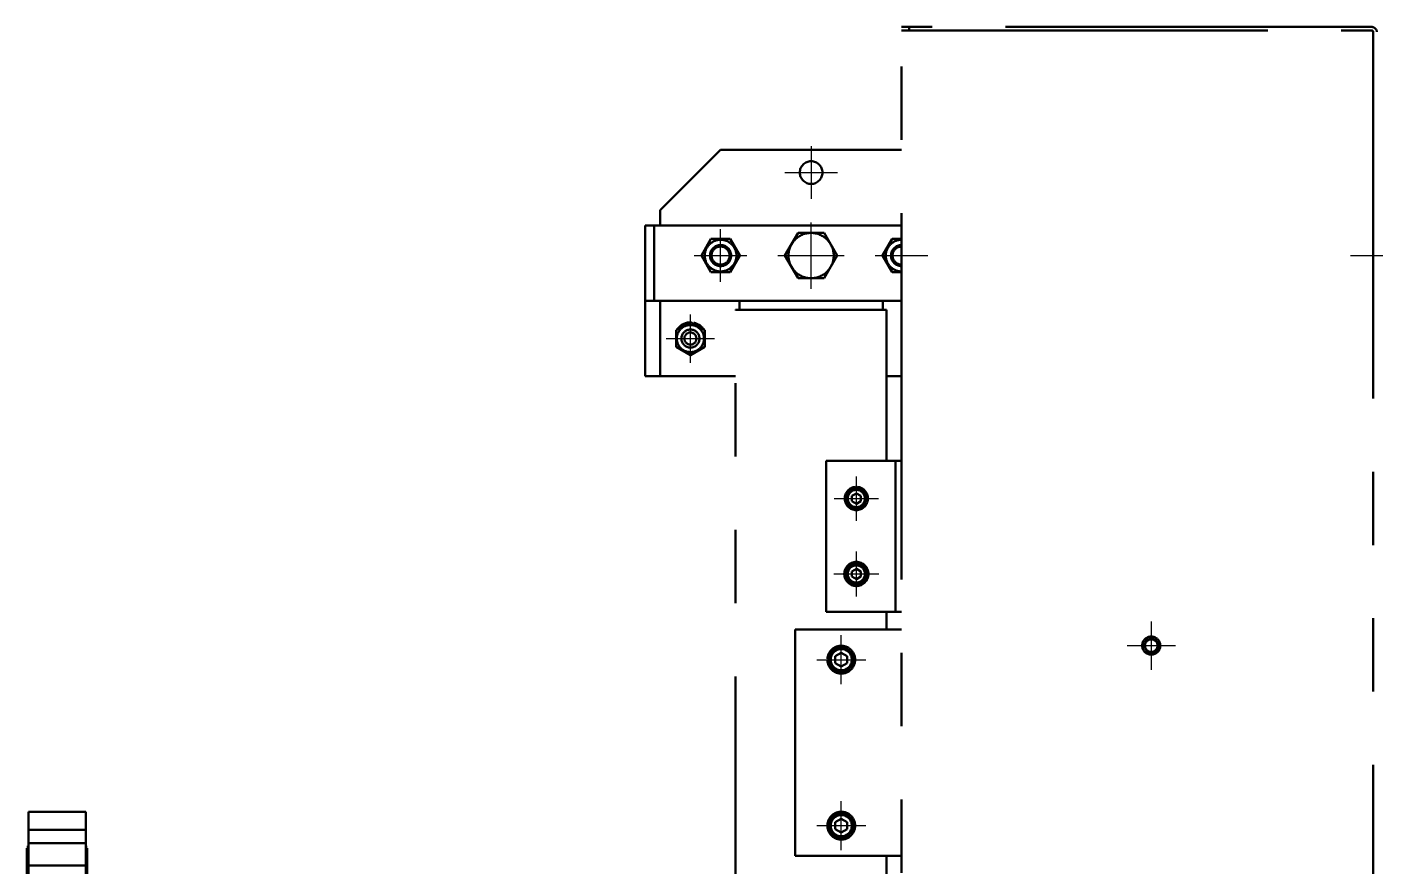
# Model space of a CAD drawing. Header units: millimetres. Extents: x -993 to 13147, y -7260 to 4342.
# Drawn here: x 4550 to 5444, y 3786 to 4342 of the extents above; entities that cross this region are included whole.
import ezdxf

# ---------------------------------------------------------------- set-up
doc = ezdxf.new("R2010")
doc.units = ezdxf.units.MM
doc.header["$LTSCALE"] = 7.649257
doc.linetypes.add('CENTER', pattern=[50.8, 31.75, -6.35, 6.35, -6.35])
doc.linetypes.add('PHANTOM', pattern=[63.5, 31.75, -6.35, 6.35, -6.35, 6.35, -6.35])
doc.layers.add('NoLayerName_001', color=7, linetype='Continuous')
doc.layers.add('NoLayerName_002', color=7, linetype='Continuous')

# ---------------------------------------------------------------- blocks, each defined once
blk = doc.blocks.new('JZB_0737')
at = {"layer": 'NoLayerName_001', "color": 3, "linetype": 'PHANTOM', "lineweight": 50}
for p, q in [((1003.91, 1549.46), (963.91, 1509.46)), ((1003.91, 1549.46), (1123.91, 1549.46)), ((963.91, 1499.46), (963.91, 1509.46)), ((1123.91, 1499.46), (953.91, 1499.46)), ((953.91, 1399.46), (953.91, 1499.46)), ((959.91, 1449.46), (959.91, 1499.46)), ((1046.59, 1479.46), (1055.25, 1494.46)), ((1072.57, 1494.46), (1055.25, 1494.46)), ((1081.23, 1479.46), (1072.57, 1494.46)), ((997.56, 1490.46), (991.2, 1479.46)), ((1010.26, 1490.46), (997.56, 1490.46)), ((1016.61, 1479.46), (1010.26, 1490.46)), ((1117.56, 1490.46), (1111.2, 1479.46)), ((1123.91, 1490.46), (1117.56, 1490.46)), ((991.2, 1479.46), (997.56, 1468.46)), ((1010.26, 1468.46), (1016.61, 1479.46)), ((1055.25, 1464.46), (1046.59, 1479.46)), ((1072.57, 1464.46), (1081.23, 1479.46)), ((1111.2, 1479.46), (1117.56, 1468.46)), ((997.56, 1468.46), (1010.26, 1468.46)), ((1117.56, 1468.46), (1123.91, 1468.46)), ((1072.57, 1464.46), (1055.25, 1464.46)), ((953.91, 1449.5), (959.91, 1449.5)), ((953.91, 1449.46), (1123.91, 1449.46)), ((963.91, 1449.46), (963.91, 1399.46)), ((1016.41, 1443.46), (1016.41, 1449.46)), ((1111.41, 1449.46), (1111.41, 1443.46)), ((1013.91, 957.65), (1013.91, 1443.46)), ((1113.91, 1443.46), (1013.91, 1443.46)), ((1113.91, 1443.46), (1113.91, 1343.46)), ((974.41, 1429.95), (983.91, 1435.43)), ((974.41, 1418.98), (974.41, 1429.95)), ((983.91, 1435.43), (993.41, 1429.95)), ((993.41, 1429.95), (993.41, 1418.98)), ((983.91, 1413.49), (974.41, 1418.98)), ((993.41, 1418.98), (983.91, 1413.49)), ((953.91, 1399.46), (1013.91, 1399.46)), ((1113.91, 1399.46), (1123.91, 1399.46)), ((1093.39, 1326.15), (1093.39, 1324.94)), ((1094.42, 1326.15), (1094.42, 1324.94)), ((1095.39, 1326.02), (1095.39, 1324.79)), ((1093.91, 1321.89), (1090.94, 1320.18)), ((1090.94, 1320.18), (1090.94, 1316.75)), ((1090.94, 1316.75), (1093.91, 1315.03)), ((1096.88, 1320.18), (1093.91, 1321.89)), ((1093.91, 1315.03), (1096.88, 1316.75)), ((1096.88, 1316.75), (1096.88, 1320.18)), ((1093.91, 1271.89), (1090.94, 1270.18)), ((1090.94, 1270.18), (1090.94, 1266.75)), ((1093.39, 1276.15), (1093.39, 1274.94)), ((1096.88, 1270.18), (1093.91, 1271.89)), ((1094.42, 1276.15), (1094.42, 1274.94)), ((1095.39, 1276.02), (1095.39, 1274.79)), ((1096.88, 1266.75), (1096.88, 1270.18)), ((1090.94, 1266.75), (1093.91, 1265.03)), ((1093.91, 1265.03), (1096.88, 1266.75)), ((1113.91, 1243.46), (1113.91, 1231.66)), ((1053.41, 1231.66), (1053.41, 1081.66)), ((1053.41, 1231.66), (1123.91, 1231.66)), ((1083.91, 1216.24), (1079.94, 1213.95)), ((1087.87, 1213.95), (1083.91, 1216.24)), ((1074.73, 1212.3), (1075.93, 1212.3)), ((1074.73, 1211.02), (1075.93, 1211.02)), ((1074.9, 1213.52), (1076.13, 1213.52)), ((1079.94, 1213.95), (1079.94, 1209.37)), ((1079.94, 1209.37), (1083.91, 1207.09)), ((1083.91, 1207.09), (1087.87, 1209.37)), ((1087.87, 1209.37), (1087.87, 1213.95)), ((545.11, 1110.81), (583.11, 1110.81)), ((545.11, 1090.13), (545.11, 1110.81)), ((583.11, 1110.81), (583.11, 1090.13)), ((1074.73, 1102.3), (1075.93, 1102.3)), ((1074.73, 1101.02), (1075.93, 1101.02)), ((1074.9, 1103.52), (1076.13, 1103.52)), ((1083.91, 1106.24), (1079.94, 1103.95)), ((1079.94, 1103.95), (1079.94, 1099.37)), ((1079.94, 1099.37), (1083.91, 1097.09)), ((1087.87, 1103.95), (1083.91, 1106.24)), ((1083.91, 1097.09), (1087.87, 1099.37)), ((1087.87, 1099.37), (1087.87, 1103.95)), ((545.11, 1098.99), (583.11, 1098.99)), ((1123.91, 1081.66), (1053.41, 1081.66)), ((1113.91, 1081.66), (1113.91, 934.16))]:
    blk.add_line(p, q, dxfattribs=at)
at = {"layer": 'NoLayerName_001', "color": 4, "linetype": 'CENTER', "lineweight": 25}
for p, q in [((1063.91, 1551.96), (1063.91, 1516.96)), ((1046.41, 1534.46), (1081.41, 1534.46)), ((1063.91, 1457.46), (1063.91, 1501.46)), ((1003.91, 1461.96), (1003.91, 1496.96)), ((1123.91, 1461.96), (1123.91, 1496.96)), ((986.41, 1479.46), (1021.41, 1479.46)), ((1041.91, 1479.46), (1085.91, 1479.46)), ((1106.41, 1479.46), (1141.41, 1479.46)), ((1421.41, 1479.46), (1456.41, 1479.46)), ((983.91, 1408.46), (983.91, 1440.46)), ((967.91, 1424.46), (999.91, 1424.46)), ((1093.91, 1303.76), (1093.91, 1333.16)), ((1079.21, 1318.46), (1108.61, 1318.46)), ((1093.91, 1253.46), (1093.91, 1283.46)), ((1078.91, 1268.46), (1108.91, 1268.46)), ((1289.41, 1235.96), (1289.41, 1205.96)), ((1083.91, 1195.46), (1083.91, 1227.86)), ((1274.41, 1220.96), (1304.41, 1220.96)), ((1067.71, 1211.66), (1100.11, 1211.66)), ((1083.91, 1085.46), (1083.91, 1117.86)), ((1067.71, 1101.66), (1100.11, 1101.66))]:
    blk.add_line(p, q, dxfattribs=at)
at = {"layer": 'NoLayerName_001', "color": 3, "linetype": 'PHANTOM', "lineweight": 50}
for centre, radius in [((1063.91, 1534.46), 7.5), ((1063.91, 1479.46), 15), ((1003.91, 1479.46), 10.5), ((1003.91, 1479.46), 7), ((1003.91, 1479.46), 6), ((983.91, 1424.46), 9), ((983.91, 1424.46), 6), ((983.91, 1424.46), 4), ((1093.91, 1318.46), 6.5), ((1093.91, 1318.46), 5.7), ((1093.91, 1268.46), 8), ((1093.91, 1268.46), 6.5), ((1093.91, 1268.46), 5.7), ((1289.41, 1220.96), 4.19), ((1083.91, 1211.66), 8), ((1083.91, 1211.66), 7), ((1083.91, 1101.66), 8), ((1083.91, 1101.66), 7)]:
    blk.add_circle(centre, radius, dxfattribs=at)
at = {"layer": 'NoLayerName_001', "color": 3, "linetype": 'PHANTOM', "lineweight": 25}
blk.add_circle((1289.41, 1220.96), 5, dxfattribs=at)
at = {"layer": 'NoLayerName_001', "color": 3, "linetype": 'PHANTOM', "lineweight": 50}
for centre, radius, start, end in [((1123.91, 1479.46), 10.5, 90, 270), ((1123.91, 1479.46), 7, 90, 270), ((1123.91, 1479.46), 6, 90, 270), ((983.91, 1424.46), 10.75, 94.09895, 146.11564), ((983.91, 1424.46), 10.75, 32.09734, 78.01881), ((1093.91, 1318.46), 7.7, 93.8146, 86.1854), ((1093.91, 1268.46), 7.7, 93.8146, 86.1854), ((1083.91, 1211.66), 9.2, 183.9911, 176.0089), ((1083.91, 1101.66), 9.2, 183.9911, 176.0089)]:
    blk.add_arc(centre, radius, start, end, dxfattribs=at)
at = {"layer": 'NoLayerName_002', "color": 3, "linetype": 'PHANTOM', "lineweight": 50}
for p, q in [((1435.61, 1630.96), (1123.91, 1630.96)), ((1123.91, 778.96), (1123.91, 1630.96)), ((1123.91, 1628.66), (1435.61, 1628.66)), ((1128.91, 1630.96), (1128.91, 1628.66)), ((1436.61, 1627.66), (1435.61, 1628.66)), ((1436.61, 1627.66), (1436.61, 782.26)), ((1073.91, 1343.46), (1073.91, 1243.46)), ((1123.91, 1343.46), (1073.91, 1343.46)), ((1119.91, 1343.46), (1119.91, 1243.46)), ((1123.91, 1243.46), (1073.91, 1243.46)), ((545.11, 1087.7), (544.11, 1087.7)), ((544.11, 843.82), (544.11, 1087.7)), ((545.11, 1090.13), (545.11, 1064.07)), ((583.11, 1090.13), (545.11, 1090.13)), ((583.11, 1090.13), (583.11, 1064.07)), ((584.11, 1087.7), (583.11, 1087.7)), ((584.11, 843.82), (584.11, 1087.7)), ((583.11, 1075.35), (545.11, 1075.35))]:
    blk.add_line(p, q, dxfattribs=at)
at = {"layer": 'NoLayerName_002', "color": 4, "linetype": 'CENTER', "lineweight": 25}
for p, q in [((1289.41, 1236.96), (1289.41, 1204.96)), ((1273.41, 1220.96), (1305.41, 1220.96))]:
    blk.add_line(p, q, dxfattribs=at)
at = {"layer": 'NoLayerName_002', "color": 3, "linetype": 'PHANTOM', "lineweight": 50}
blk.add_circle((1289.41, 1220.96), 6, dxfattribs=at)
for radius in [3.3, 1]:
    blk.add_arc((1435.61, 1627.66), radius, 0, 90, dxfattribs=at)

msp = doc.modelspace()

# ---------------------------------------------------------------- block references
at = {"layer": 'NoLayerName_001'}
msp.add_blockref('JZB_0737', (4006.0935, 2711.1955), dxfattribs=at)

doc.saveas('drawing.dxf')
